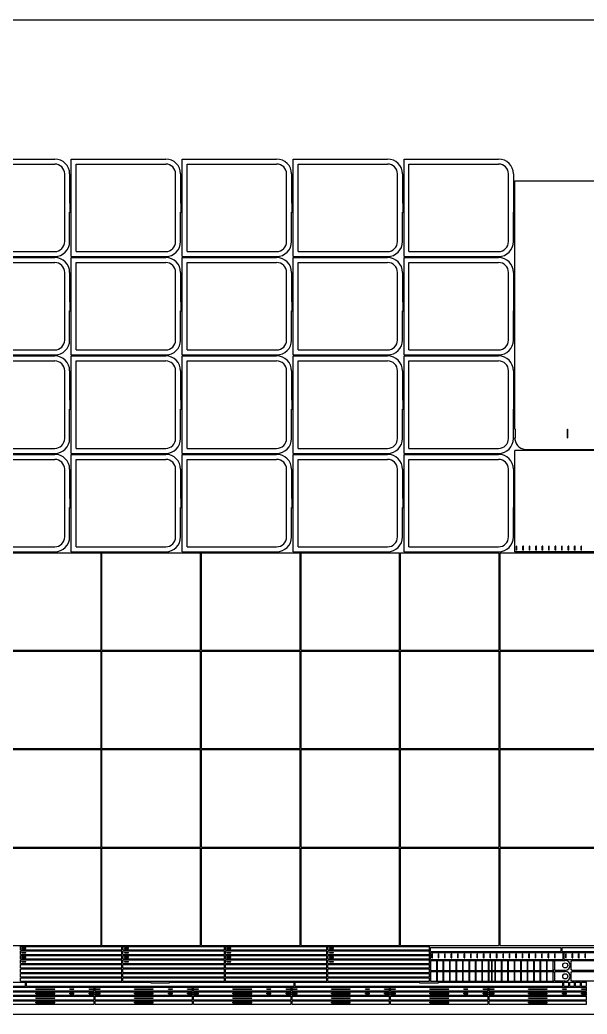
# Model space of a CAD drawing. Header units: millimetres. Extents: x 0 to 2000, y 0 to 1000.
# Drawn here: x 628 to 1198, y 0 to 1000 of the extents above; entities that cross this region are included whole.
import ezdxf

# ---------------------------------------------------------------- set-up
doc = ezdxf.new("R2010")
doc.units = ezdxf.units.MM
doc.layers.add('View', color=7, linetype='CONTINUOUS')

msp = doc.modelspace()

# ---------------------------------------------------------------- linework, layer by layer
at = {"layer": 'View'}
for p, q in [((0, 1000), (2000, 1000)), ((567.5, 860), (662.5, 860)), ((679, 762), (679, 860)), ((679, 860), (774, 860)), ((790.5, 762), (790.5, 860)), ((790.5, 860), (885.5, 860)), ((902, 762), (902, 860)), ((902, 860), (997, 860)), ((1013.5, 762), (1013.5, 860)), ((1013.5, 860), (1108.5, 860)), ((572.5, 855), (662.5, 855)), ((684, 855), (774, 855)), ((684, 767), (684, 855)), ((795.5, 855), (885.5, 855)), ((795.5, 767), (795.5, 855)), ((907, 855), (997, 855)), ((907, 767), (907, 855)), ((1018.5, 855), (1108.5, 855)), ((1018.5, 767), (1018.5, 855)), ((672.5, 777), (672.5, 845)), ((677.5, 845), (677.5, 815.5)), ((784, 777), (784, 845)), ((789, 845), (789, 815.5)), ((895.5, 777), (895.5, 845)), ((900.5, 845), (900.5, 815.5)), ((1007, 777), (1007, 845)), ((1012, 845), (1012, 815.5)), ((1118.5, 777), (1118.5, 845)), ((1123.5, 845), (1123.5, 815.5)), ((677.5, 815.5), (678, 815.5)), ((678, 806.5), (678, 815.5)), ((789, 815.5), (789.5, 815.5)), ((789.5, 806.5), (789.5, 815.5)), ((900.5, 815.5), (901, 815.5)), ((901, 806.5), (901, 815.5)), ((1012, 815.5), (1012.5, 815.5)), ((1012.5, 806.5), (1012.5, 815.5)), ((1123.5, 815.5), (1124, 815.5)), ((1124, 806.5), (1124, 815.5)), ((677.5, 777), (677.5, 806.5)), ((677.5, 806.5), (678, 806.5)), ((789, 777), (789, 806.5)), ((789, 806.5), (789.5, 806.5)), ((900.5, 777), (900.5, 806.5)), ((900.5, 806.5), (901, 806.5)), ((1012, 777), (1012, 806.5)), ((1012, 806.5), (1012.5, 806.5)), ((1123.5, 777), (1123.5, 806.5)), ((1123.5, 806.5), (1124, 806.5)), ((567.5, 762), (662.5, 762)), ((567.5, 761), (662.5, 761)), ((572.5, 767), (662.5, 767)), ((679, 762), (774, 762)), ((679, 663), (679, 761)), ((679, 761), (774, 761)), ((684, 767), (774, 767)), ((790.5, 762), (885.5, 762)), ((790.5, 663), (790.5, 761)), ((790.5, 761), (885.5, 761)), ((795.5, 767), (885.5, 767)), ((902, 762), (997, 762)), ((902, 663), (902, 761)), ((902, 761), (997, 761)), ((907, 767), (997, 767)), ((1013.5, 762), (1108.5, 762)), ((1013.5, 663), (1013.5, 761)), ((1013.5, 761), (1108.5, 761)), ((1018.5, 767), (1108.5, 767)), ((572.5, 756), (662.5, 756)), ((684, 756), (774, 756)), ((684, 668), (684, 756)), ((795.5, 756), (885.5, 756)), ((795.5, 668), (795.5, 756)), ((907, 756), (997, 756)), ((907, 668), (907, 756)), ((1018.5, 756), (1108.5, 756)), ((1018.5, 668), (1018.5, 756)), ((672.5, 678), (672.5, 746)), ((677.5, 746), (677.5, 716.5)), ((784, 678), (784, 746)), ((789, 746), (789, 716.5)), ((895.5, 678), (895.5, 746)), ((900.5, 746), (900.5, 716.5)), ((1007, 678), (1007, 746)), ((1012, 746), (1012, 716.5)), ((1118.5, 678), (1118.5, 746)), ((1123.5, 746), (1123.5, 716.5)), ((677.5, 716.5), (678, 716.5)), ((678, 707.5), (678, 716.5)), ((789, 716.5), (789.5, 716.5)), ((789.5, 707.5), (789.5, 716.5)), ((900.5, 716.5), (901, 716.5)), ((901, 707.5), (901, 716.5)), ((1012, 716.5), (1012.5, 716.5)), ((1012.5, 707.5), (1012.5, 716.5)), ((1123.5, 716.5), (1124, 716.5)), ((1124, 707.5), (1124, 716.5)), ((677.5, 678), (677.5, 707.5)), ((677.5, 707.5), (678, 707.5)), ((789, 678), (789, 707.5)), ((789, 707.5), (789.5, 707.5)), ((900.5, 678), (900.5, 707.5)), ((900.5, 707.5), (901, 707.5)), ((1012, 678), (1012, 707.5)), ((1012, 707.5), (1012.5, 707.5)), ((1123.5, 678), (1123.5, 707.5)), ((1123.5, 707.5), (1124, 707.5)), ((567.5, 663), (662.5, 663)), ((567.5, 662), (662.5, 662)), ((572.5, 668), (662.5, 668)), ((679, 663), (774, 663)), ((679, 564), (679, 662)), ((679, 662), (774, 662)), ((684, 668), (774, 668)), ((790.5, 663), (885.5, 663)), ((790.5, 564), (790.5, 662)), ((790.5, 662), (885.5, 662)), ((795.5, 668), (885.5, 668)), ((902, 663), (997, 663)), ((902, 564), (902, 662)), ((902, 662), (997, 662)), ((907, 668), (997, 668)), ((1013.5, 663), (1108.5, 663)), ((1013.5, 564), (1013.5, 662)), ((1013.5, 662), (1108.5, 662)), ((1018.5, 668), (1108.5, 668)), ((572.5, 657), (662.5, 657)), ((684, 657), (774, 657)), ((684, 569), (684, 657)), ((795.5, 657), (885.5, 657)), ((795.5, 569), (795.5, 657)), ((907, 657), (997, 657)), ((907, 569), (907, 657)), ((1018.5, 657), (1108.5, 657)), ((1018.5, 569), (1018.5, 657)), ((672.5, 579), (672.5, 647)), ((677.5, 647), (677.5, 617.5)), ((784, 579), (784, 647)), ((789, 647), (789, 617.5)), ((895.5, 579), (895.5, 647)), ((900.5, 647), (900.5, 617.5)), ((1007, 579), (1007, 647)), ((1012, 647), (1012, 617.5)), ((1118.5, 579), (1118.5, 647)), ((1123.5, 647), (1123.5, 617.5)), ((677.5, 617.5), (678, 617.5)), ((678, 608.5), (678, 617.5)), ((789, 617.5), (789.5, 617.5)), ((789.5, 608.5), (789.5, 617.5)), ((900.5, 617.5), (901, 617.5)), ((901, 608.5), (901, 617.5)), ((1012, 617.5), (1012.5, 617.5)), ((1012.5, 608.5), (1012.5, 617.5)), ((1123.5, 617.5), (1124, 617.5)), ((1124, 608.5), (1124, 617.5)), ((677.5, 579), (677.5, 608.5)), ((677.5, 608.5), (678, 608.5)), ((789, 579), (789, 608.5)), ((789, 608.5), (789.5, 608.5)), ((900.5, 579), (900.5, 608.5)), ((900.5, 608.5), (901, 608.5)), ((1012, 579), (1012, 608.5)), ((1012, 608.5), (1012.5, 608.5)), ((1123.5, 579), (1123.5, 608.5)), ((1123.5, 608.5), (1124, 608.5)), ((567.5, 564), (662.5, 564)), ((567.5, 563), (662.5, 563)), ((572.5, 569), (662.5, 569)), ((679, 564), (774, 564)), ((679, 465), (679, 563)), ((679, 563), (774, 563)), ((684, 569), (774, 569)), ((790.5, 564), (885.5, 564)), ((790.5, 465), (790.5, 563)), ((790.5, 563), (885.5, 563)), ((795.5, 569), (885.5, 569)), ((902, 564), (997, 564)), ((902, 465), (902, 563)), ((902, 563), (997, 563)), ((907, 569), (997, 569)), ((1013.5, 564), (1108.5, 564)), ((1013.5, 465), (1013.5, 563)), ((1013.5, 563), (1108.5, 563)), ((1018.5, 569), (1108.5, 569)), ((1125, 465), (1125, 567)), ((1252, 567), (1125, 567)), ((572.5, 558), (662.5, 558)), ((684, 558), (774, 558)), ((684, 470), (684, 558)), ((795.5, 558), (885.5, 558)), ((795.5, 470), (795.5, 558)), ((907, 558), (997, 558)), ((907, 470), (907, 558)), ((1018.5, 558), (1108.5, 558)), ((1018.5, 470), (1018.5, 558)), ((672.5, 480), (672.5, 548)), ((677.5, 548), (677.5, 518.5)), ((784, 480), (784, 548)), ((789, 548), (789, 518.5)), ((895.5, 480), (895.5, 548)), ((900.5, 548), (900.5, 518.5)), ((1007, 480), (1007, 548)), ((1012, 548), (1012, 518.5)), ((1118.5, 480), (1118.5, 548)), ((1123.5, 548), (1123.5, 518.5)), ((677.5, 518.5), (678, 518.5)), ((678, 509.5), (678, 518.5)), ((789, 518.5), (789.5, 518.5)), ((789.5, 509.5), (789.5, 518.5)), ((900.5, 518.5), (901, 518.5)), ((901, 509.5), (901, 518.5)), ((1012, 518.5), (1012.5, 518.5)), ((1012.5, 509.5), (1012.5, 518.5)), ((1123.5, 518.5), (1124, 518.5)), ((1124, 509.5), (1124, 518.5)), ((677.5, 480), (677.5, 509.5)), ((677.5, 509.5), (678, 509.5)), ((789, 480), (789, 509.5)), ((789, 509.5), (789.5, 509.5)), ((900.5, 480), (900.5, 509.5)), ((900.5, 509.5), (901, 509.5)), ((1012, 480), (1012, 509.5)), ((1012, 509.5), (1012.5, 509.5)), ((1123.5, 480), (1123.5, 509.5)), ((1123.5, 509.5), (1124, 509.5)), ((572.5, 470), (662.5, 470)), ((684, 470), (774, 470)), ((795.5, 470), (885.5, 470)), ((907, 470), (997, 470)), ((1018.5, 470), (1108.5, 470)), ((1127, 470.5), (1126.5, 470.5)), ((1126.5, 466.5), (1126.5, 470.5)), ((1127, 466.5), (1127, 470.5)), ((1133.5, 470.5), (1133, 470.5)), ((1133, 466.5), (1133, 470.5)), ((1133.5, 466.5), (1133.5, 470.5)), ((1140, 470.5), (1139.5, 470.5)), ((1139.5, 466.5), (1139.5, 470.5)), ((1140, 466.5), (1140, 470.5)), ((1146.5, 470.5), (1146, 470.5)), ((1146, 466.5), (1146, 470.5)), ((1146.5, 466.5), (1146.5, 470.5)), ((1153, 470.5), (1152.5, 470.5)), ((1152.5, 466.5), (1152.5, 470.5)), ((1153, 466.5), (1153, 470.5)), ((1159.5, 470.5), (1159, 470.5)), ((1159, 466.5), (1159, 470.5)), ((1159.5, 466.5), (1159.5, 470.5)), ((1166, 470.5), (1165.5, 470.5)), ((1165.5, 466.5), (1165.5, 470.5)), ((1166, 466.5), (1166, 470.5)), ((1172.5, 470.5), (1172, 470.5)), ((1172, 466.5), (1172, 470.5)), ((1172.5, 466.5), (1172.5, 470.5)), ((1179, 470.5), (1178.5, 470.5)), ((1178.5, 466.5), (1178.5, 470.5)), ((1179, 466.5), (1179, 470.5)), ((1185.5, 470.5), (1185, 470.5)), ((1185, 466.5), (1185, 470.5)), ((1185.5, 466.5), (1185.5, 470.5)), ((1192, 470.5), (1191.5, 470.5)), ((1191.5, 466.5), (1191.5, 470.5)), ((1192, 466.5), (1192, 470.5)), ((567.5, 465), (662.5, 465)), ((610, 464), (709, 464)), ((679, 465), (774, 465)), ((709, 366), (709, 464)), ((710, 366), (710, 464)), ((710, 464), (809, 464)), ((790.5, 465), (885.5, 465)), ((809, 366), (809, 464)), ((810, 366), (810, 464)), ((810, 464), (909, 464)), ((902, 465), (997, 465)), ((909, 366), (909, 464)), ((910, 366), (910, 464)), ((910, 464), (1009, 464)), ((1009, 366), (1009, 464)), ((1010, 366), (1010, 464)), ((1010, 464), (1109, 464)), ((1013.5, 465), (1108.5, 465)), ((1109, 366), (1109, 464)), ((1110, 366), (1110, 464)), ((1110, 464), (1209, 464)), ((1252, 465), (1125, 465)), ((1127, 466.5), (1126.5, 466.5)), ((1133.5, 466.5), (1133, 466.5)), ((1140, 466.5), (1139.5, 466.5)), ((1146.5, 466.5), (1146, 466.5)), ((1153, 466.5), (1152.5, 466.5)), ((1159.5, 466.5), (1159, 466.5)), ((1166, 466.5), (1165.5, 466.5)), ((1172.5, 466.5), (1172, 466.5)), ((1179, 466.5), (1178.5, 466.5)), ((1185.5, 466.5), (1185, 466.5)), ((1192, 466.5), (1191.5, 466.5)), ((610, 366), (709, 366)), ((610, 365), (709, 365)), ((709, 267), (709, 365)), ((710, 366), (809, 366)), ((710, 267), (710, 365)), ((710, 365), (809, 365)), ((809, 267), (809, 365)), ((810, 366), (909, 366)), ((810, 267), (810, 365)), ((810, 365), (909, 365)), ((909, 267), (909, 365)), ((910, 366), (1009, 366)), ((910, 267), (910, 365)), ((910, 365), (1009, 365)), ((1009, 267), (1009, 365)), ((1010, 366), (1109, 366)), ((1010, 267), (1010, 365)), ((1010, 365), (1109, 365)), ((1109, 267), (1109, 365)), ((1110, 366), (1209, 366)), ((1110, 267), (1110, 365)), ((1110, 365), (1209, 365)), ((610, 267), (709, 267)), ((610, 266), (709, 266)), ((709, 168), (709, 266)), ((710, 267), (809, 267)), ((710, 168), (710, 266)), ((710, 266), (809, 266)), ((809, 168), (809, 266)), ((810, 267), (909, 267)), ((810, 168), (810, 266)), ((810, 266), (909, 266)), ((909, 168), (909, 266)), ((910, 267), (1009, 267)), ((910, 168), (910, 266)), ((910, 266), (1009, 266)), ((1009, 168), (1009, 266)), ((1010, 267), (1109, 267)), ((1010, 168), (1010, 266)), ((1010, 266), (1109, 266)), ((1109, 168), (1109, 266)), ((1110, 267), (1209, 267)), ((1110, 168), (1110, 266)), ((1110, 266), (1209, 266)), ((610, 168), (709, 168)), ((610, 167), (709, 167)), ((709, 69), (709, 167)), ((710, 168), (809, 168)), ((710, 69), (710, 167)), ((710, 167), (809, 167)), ((809, 69), (809, 167)), ((810, 168), (909, 168)), ((810, 69), (810, 167)), ((810, 167), (909, 167)), ((909, 69), (909, 167)), ((910, 168), (1009, 168)), ((910, 69), (910, 167)), ((910, 167), (1009, 167)), ((1009, 69), (1009, 167)), ((1010, 168), (1109, 168)), ((1010, 69), (1010, 167)), ((1010, 167), (1109, 167)), ((1109, 69), (1109, 167)), ((1110, 168), (1209, 168)), ((1110, 69), (1110, 167)), ((1110, 167), (1209, 167)), ((610, 69), (709, 69)), ((628, 64.5), (628, 68)), ((628, 68), (730, 68)), ((628, 64.5), (730, 64.5)), ((628, 60), (628, 63.5)), ((628, 63.5), (730, 63.5)), ((628, 60), (730, 60)), ((629.5, 66), (629.5, 66.5)), ((629.5, 66.5), (633.5, 66.5)), ((629.5, 66), (633.5, 66)), ((629.5, 61.5), (629.5, 62)), ((629.5, 62), (633.5, 62)), ((629.5, 61.5), (633.5, 61.5)), ((633.5, 66), (633.5, 66.5)), ((633.5, 61.5), (633.5, 62)), ((710, 69), (809, 69)), ((730, 64.5), (730, 68)), ((730, 60), (730, 63.5)), ((731, 64.5), (731, 68)), ((731, 68), (833, 68)), ((731, 64.5), (833, 64.5)), ((731, 60), (731, 63.5)), ((731, 63.5), (833, 63.5)), ((731, 60), (833, 60)), ((732.5, 66), (732.5, 66.5)), ((732.5, 66.5), (736.5, 66.5)), ((732.5, 66), (736.5, 66)), ((732.5, 61.5), (732.5, 62)), ((732.5, 62), (736.5, 62)), ((732.5, 61.5), (736.5, 61.5)), ((736.5, 66), (736.5, 66.5)), ((736.5, 61.5), (736.5, 62)), ((810, 69), (909, 69)), ((833, 64.5), (833, 68)), ((833, 60), (833, 63.5)), ((834, 64.5), (834, 68)), ((834, 68), (936, 68)), ((834, 64.5), (936, 64.5)), ((834, 60), (834, 63.5)), ((834, 63.5), (936, 63.5)), ((834, 60), (936, 60)), ((835.5, 66), (835.5, 66.5)), ((835.5, 66.5), (839.5, 66.5)), ((835.5, 66), (839.5, 66)), ((835.5, 61.5), (835.5, 62)), ((835.5, 62), (839.5, 62)), ((835.5, 61.5), (839.5, 61.5)), ((839.5, 66), (839.5, 66.5)), ((839.5, 61.5), (839.5, 62)), ((910, 69), (1009, 69)), ((936, 64.5), (936, 68)), ((936, 60), (936, 63.5)), ((937, 64.5), (937, 68)), ((937, 68), (1039, 68)), ((937, 64.5), (1039, 64.5)), ((937, 60), (937, 63.5)), ((937, 63.5), (1039, 63.5)), ((937, 60), (1039, 60)), ((938.5, 66), (938.5, 66.5)), ((938.5, 66.5), (942.5, 66.5)), ((938.5, 66), (942.5, 66)), ((938.5, 61.5), (938.5, 62)), ((938.5, 62), (942.5, 62)), ((938.5, 61.5), (942.5, 61.5)), ((942.5, 66), (942.5, 66.5)), ((942.5, 61.5), (942.5, 62)), ((1010, 69), (1109, 69)), ((1039, 64.5), (1039, 68)), ((1039, 60), (1039, 63.5)), ((1040, 63), (1040, 67)), ((1040, 67), (1171.5, 67)), ((1040, 63), (1171.5, 63)), ((1040, 55), (1040, 62)), ((1040, 62), (1173.5, 62)), ((1041.5, 56.5), (1041.5, 60.5)), ((1041.5, 60.5), (1042, 60.5)), ((1042, 56.5), (1042, 60.5)), ((1048, 56.5), (1048, 60.5)), ((1048, 60.5), (1048.5, 60.5)), ((1048.5, 56.5), (1048.5, 60.5)), ((1054.5, 56.5), (1054.5, 60.5)), ((1054.5, 60.5), (1055, 60.5)), ((1055, 56.5), (1055, 60.5)), ((1061, 56.5), (1061, 60.5)), ((1061, 60.5), (1061.5, 60.5)), ((1061.5, 56.5), (1061.5, 60.5)), ((1067.5, 56.5), (1067.5, 60.5)), ((1067.5, 60.5), (1068, 60.5)), ((1068, 56.5), (1068, 60.5)), ((1074, 56.5), (1074, 60.5)), ((1074, 60.5), (1074.5, 60.5)), ((1074.5, 56.5), (1074.5, 60.5)), ((1080.5, 56.5), (1080.5, 60.5)), ((1080.5, 60.5), (1081, 60.5)), ((1081, 56.5), (1081, 60.5)), ((1087, 56.5), (1087, 60.5)), ((1087, 60.5), (1087.5, 60.5)), ((1087.5, 56.5), (1087.5, 60.5)), ((1093.5, 56.5), (1093.5, 60.5)), ((1093.5, 60.5), (1094, 60.5)), ((1094, 56.5), (1094, 60.5)), ((1100, 56.5), (1100, 60.5)), ((1100, 60.5), (1100.5, 60.5)), ((1100.5, 56.5), (1100.5, 60.5)), ((1106.5, 56.5), (1106.5, 60.5)), ((1106.5, 60.5), (1107, 60.5)), ((1107, 56.5), (1107, 60.5)), ((1110, 69), (1209, 69)), ((1113, 56.5), (1113, 60.5)), ((1113, 60.5), (1113.5, 60.5)), ((1113.5, 56.5), (1113.5, 60.5)), ((1119.5, 56.5), (1119.5, 60.5)), ((1119.5, 60.5), (1120, 60.5)), ((1120, 56.5), (1120, 60.5)), ((1126, 56.5), (1126, 60.5)), ((1126, 60.5), (1126.5, 60.5)), ((1126.5, 56.5), (1126.5, 60.5)), ((1132.5, 56.5), (1132.5, 60.5)), ((1132.5, 60.5), (1133, 60.5)), ((1133, 56.5), (1133, 60.5)), ((1139, 56.5), (1139, 60.5)), ((1139, 60.5), (1139.5, 60.5)), ((1139.5, 56.5), (1139.5, 60.5)), ((1145.5, 56.5), (1145.5, 60.5)), ((1145.5, 60.5), (1146, 60.5)), ((1146, 56.5), (1146, 60.5)), ((1152, 56.5), (1152, 60.5)), ((1152, 60.5), (1152.5, 60.5)), ((1152.5, 56.5), (1152.5, 60.5)), ((1158.5, 56.5), (1158.5, 60.5)), ((1158.5, 60.5), (1159, 60.5)), ((1159, 56.5), (1159, 60.5)), ((1165, 56.5), (1165, 60.5)), ((1165, 60.5), (1165.5, 60.5)), ((1165.5, 56.5), (1165.5, 60.5)), ((1171.5, 63), (1171.5, 67)), ((1172.5, 63), (1172.5, 67)), ((1172.5, 67), (1304, 67)), ((1172.5, 63), (1304, 63)), ((1173.5, 55), (1173.5, 62)), ((1174.5, 55), (1174.5, 62)), ((1174.5, 62), (1308, 62)), ((1176, 56.5), (1176, 60.5)), ((1176, 60.5), (1176.5, 60.5)), ((1176.5, 56.5), (1176.5, 60.5)), ((1182.5, 56.5), (1182.5, 60.5)), ((1182.5, 60.5), (1183, 60.5)), ((1183, 56.5), (1183, 60.5)), ((1189, 56.5), (1189, 60.5)), ((1189, 60.5), (1189.5, 60.5)), ((1189.5, 56.5), (1189.5, 60.5)), ((1195.5, 56.5), (1195.5, 60.5)), ((1195.5, 60.5), (1196, 60.5)), ((1196, 56.5), (1196, 60.5)), ((628, 55.5), (628, 59)), ((628, 59), (730, 59)), ((628, 55.5), (730, 55.5)), ((628, 51), (628, 54.5)), ((628, 54.5), (730, 54.5)), ((628, 51), (730, 51)), ((628, 46.5), (628, 50)), ((628, 50), (730, 50)), ((629.5, 57), (629.5, 57.5)), ((629.5, 57.5), (633.5, 57.5)), ((629.5, 57), (633.5, 57)), ((629.5, 52.5), (629.5, 53)), ((629.5, 53), (633.5, 53)), ((629.5, 52.5), (633.5, 52.5)), ((633.5, 57), (633.5, 57.5)), ((633.5, 52.5), (633.5, 53)), ((730, 55.5), (730, 59)), ((730, 51), (730, 54.5)), ((730, 46.5), (730, 50)), ((731, 55.5), (731, 59)), ((731, 59), (833, 59)), ((731, 55.5), (833, 55.5)), ((731, 51), (731, 54.5)), ((731, 54.5), (833, 54.5)), ((731, 51), (833, 51)), ((731, 46.5), (731, 50)), ((731, 50), (833, 50)), ((732.5, 57), (732.5, 57.5)), ((732.5, 57.5), (736.5, 57.5)), ((732.5, 57), (736.5, 57)), ((732.5, 52.5), (732.5, 53)), ((732.5, 53), (736.5, 53)), ((732.5, 52.5), (736.5, 52.5)), ((736.5, 57), (736.5, 57.5)), ((736.5, 52.5), (736.5, 53)), ((833, 55.5), (833, 59)), ((833, 51), (833, 54.5)), ((833, 46.5), (833, 50)), ((834, 55.5), (834, 59)), ((834, 59), (936, 59)), ((834, 55.5), (936, 55.5)), ((834, 51), (834, 54.5)), ((834, 54.5), (936, 54.5)), ((834, 51), (936, 51)), ((834, 46.5), (834, 50)), ((834, 50), (936, 50)), ((835.5, 57), (835.5, 57.5)), ((835.5, 57.5), (839.5, 57.5)), ((835.5, 57), (839.5, 57)), ((835.5, 52.5), (835.5, 53)), ((835.5, 53), (839.5, 53)), ((835.5, 52.5), (839.5, 52.5)), ((839.5, 57), (839.5, 57.5)), ((839.5, 52.5), (839.5, 53)), ((936, 55.5), (936, 59)), ((936, 51), (936, 54.5)), ((936, 46.5), (936, 50)), ((937, 55.5), (937, 59)), ((937, 59), (1039, 59)), ((937, 55.5), (1039, 55.5)), ((937, 51), (937, 54.5)), ((937, 54.5), (1039, 54.5)), ((937, 51), (1039, 51)), ((937, 46.5), (937, 50)), ((937, 50), (1039, 50)), ((938.5, 57), (938.5, 57.5)), ((938.5, 57.5), (942.5, 57.5)), ((938.5, 57), (942.5, 57)), ((938.5, 52.5), (938.5, 53)), ((938.5, 53), (942.5, 53)), ((938.5, 52.5), (942.5, 52.5)), ((942.5, 57), (942.5, 57.5)), ((942.5, 52.5), (942.5, 53)), ((1039, 55.5), (1039, 59)), ((1039, 51), (1039, 54.5)), ((1039, 46.5), (1039, 50)), ((1040, 55), (1173.5, 55)), ((1040, 53.5), (1040, 54)), ((1040, 54), (1164, 54)), ((1040, 53.5), (1040.5, 53.5)), ((1040.5, 44.5), (1040.5, 53.5)), ((1041.5, 56.5), (1042, 56.5)), ((1046.5, 44.5), (1046.5, 53.5)), ((1046.5, 53.5), (1047, 53.5)), ((1047, 44.5), (1047, 53.5)), ((1048, 56.5), (1048.5, 56.5)), ((1053, 44.5), (1053, 53.5)), ((1053, 53.5), (1053.5, 53.5)), ((1053.5, 44.5), (1053.5, 53.5)), ((1054.5, 56.5), (1055, 56.5)), ((1059.5, 44.5), (1059.5, 53.5)), ((1059.5, 53.5), (1060, 53.5)), ((1060, 44.5), (1060, 53.5)), ((1061, 56.5), (1061.5, 56.5)), ((1066, 44.5), (1066, 53.5)), ((1066, 53.5), (1066.5, 53.5)), ((1066.5, 44.5), (1066.5, 53.5)), ((1067.5, 56.5), (1068, 56.5)), ((1072.5, 44.5), (1072.5, 53.5)), ((1072.5, 53.5), (1073, 53.5)), ((1073, 44.5), (1073, 53.5)), ((1074, 56.5), (1074.5, 56.5)), ((1079, 44.5), (1079, 53.5)), ((1079, 53.5), (1079.5, 53.5)), ((1079.5, 44.5), (1079.5, 53.5)), ((1080.5, 56.5), (1081, 56.5)), ((1085.5, 44.5), (1085.5, 53.5)), ((1085.5, 53.5), (1086, 53.5)), ((1086, 44.5), (1086, 53.5)), ((1087, 56.5), (1087.5, 56.5)), ((1092, 44.5), (1092, 53.5)), ((1092, 53.5), (1092.5, 53.5)), ((1092.5, 44.5), (1092.5, 53.5)), ((1093.5, 56.5), (1094, 56.5)), ((1098.5, 44.5), (1098.5, 53.5)), ((1098.5, 53.5), (1099, 53.5)), ((1099, 44.5), (1099, 53.5)), ((1100, 56.5), (1100.5, 56.5)), ((1101.75, 44.5), (1101.75, 53.5)), ((1101.75, 53.5), (1102.25, 53.5)), ((1102.25, 44.5), (1102.25, 53.5)), ((1105, 44.5), (1105, 53.5)), ((1105, 53.5), (1105.5, 53.5)), ((1105.5, 44.5), (1105.5, 53.5)), ((1106.5, 56.5), (1107, 56.5)), ((1111.5, 44.5), (1111.5, 53.5)), ((1111.5, 53.5), (1112, 53.5)), ((1112, 44.5), (1112, 53.5)), ((1113, 56.5), (1113.5, 56.5)), ((1118, 44.5), (1118, 53.5)), ((1118, 53.5), (1118.5, 53.5)), ((1118.5, 44.5), (1118.5, 53.5)), ((1119.5, 56.5), (1120, 56.5)), ((1124.5, 44.5), (1124.5, 53.5)), ((1124.5, 53.5), (1125, 53.5)), ((1125, 44.5), (1125, 53.5)), ((1126, 56.5), (1126.5, 56.5)), ((1131, 44.5), (1131, 53.5)), ((1131, 53.5), (1131.5, 53.5)), ((1131.5, 44.5), (1131.5, 53.5)), ((1132.5, 56.5), (1133, 56.5)), ((1137.5, 44.5), (1137.5, 53.5)), ((1137.5, 53.5), (1138, 53.5)), ((1138, 44.5), (1138, 53.5)), ((1139, 56.5), (1139.5, 56.5)), ((1144, 44.5), (1144, 53.5)), ((1144, 53.5), (1144.5, 53.5)), ((1144.5, 44.5), (1144.5, 53.5)), ((1145.5, 56.5), (1146, 56.5)), ((1150.5, 44.5), (1150.5, 53.5)), ((1150.5, 53.5), (1151, 53.5)), ((1151, 44.5), (1151, 53.5)), ((1152, 56.5), (1152.5, 56.5)), ((1157, 44.5), (1157, 53.5)), ((1157, 53.5), (1157.5, 53.5)), ((1157.5, 44.5), (1157.5, 53.5)), ((1158.5, 56.5), (1159, 56.5)), ((1163.5, 44.5), (1163.5, 53.5)), ((1163.5, 53.5), (1164, 53.5)), ((1164, 53.5), (1164, 54)), ((1165, 56.5), (1165.5, 56.5)), ((1165, 44.5), (1165, 53.5)), ((1165, 53.5), (1165.5, 53.5)), ((1165.5, 54), (1175.5, 54)), ((1165.5, 53.5), (1165.5, 54)), ((1174.5, 55), (1308, 55)), ((1176, 56.5), (1176.5, 56.5)), ((1181.5, 53.5), (1182, 53.5)), ((1181.5, 44.5), (1181.5, 53.5)), ((1182, 54), (1231.5, 54)), ((1182, 53.5), (1182, 54)), ((1182.5, 56.5), (1183, 56.5)), ((1189, 56.5), (1189.5, 56.5)), ((1195.5, 56.5), (1196, 56.5)), ((628, 46.5), (730, 46.5)), ((628, 42), (628, 45.5)), ((628, 45.5), (730, 45.5)), ((628, 42), (730, 42)), ((628, 37.5), (628, 41)), ((628, 41), (730, 41)), ((730, 42), (730, 45.5)), ((730, 37.5), (730, 41)), ((731, 46.5), (833, 46.5)), ((731, 42), (731, 45.5)), ((731, 45.5), (833, 45.5)), ((731, 42), (833, 42)), ((731, 37.5), (731, 41)), ((731, 41), (833, 41)), ((833, 42), (833, 45.5)), ((833, 37.5), (833, 41)), ((834, 46.5), (936, 46.5)), ((834, 42), (834, 45.5)), ((834, 45.5), (936, 45.5)), ((834, 42), (936, 42)), ((834, 37.5), (834, 41)), ((834, 41), (936, 41)), ((936, 42), (936, 45.5)), ((936, 37.5), (936, 41)), ((937, 46.5), (1039, 46.5)), ((937, 42), (937, 45.5)), ((937, 45.5), (1039, 45.5)), ((937, 42), (1039, 42)), ((937, 37.5), (937, 41)), ((937, 41), (1039, 41)), ((1039, 42), (1039, 45.5)), ((1039, 37.5), (1039, 41)), ((1040, 44), (1040, 44.5)), ((1040, 44.5), (1040.5, 44.5)), ((1040, 44), (1164, 44)), ((1040, 42.5), (1040, 43)), ((1040, 43), (1164, 43)), ((1040, 42.5), (1040.5, 42.5)), ((1040.5, 33.5), (1040.5, 42.5)), ((1046.5, 44.5), (1047, 44.5)), ((1046.5, 33.5), (1046.5, 42.5)), ((1046.5, 42.5), (1047, 42.5)), ((1047, 33.5), (1047, 42.5)), ((1053, 44.5), (1053.5, 44.5)), ((1053, 33.5), (1053, 42.5)), ((1053, 42.5), (1053.5, 42.5)), ((1053.5, 33.5), (1053.5, 42.5)), ((1059.5, 44.5), (1060, 44.5)), ((1059.5, 33.5), (1059.5, 42.5)), ((1059.5, 42.5), (1060, 42.5)), ((1060, 33.5), (1060, 42.5)), ((1066, 44.5), (1066.5, 44.5)), ((1066, 33.5), (1066, 42.5)), ((1066, 42.5), (1066.5, 42.5)), ((1066.5, 33.5), (1066.5, 42.5)), ((1072.5, 44.5), (1073, 44.5)), ((1072.5, 33.5), (1072.5, 42.5)), ((1072.5, 42.5), (1073, 42.5)), ((1073, 33.5), (1073, 42.5)), ((1079, 44.5), (1079.5, 44.5)), ((1079, 33.5), (1079, 42.5)), ((1079, 42.5), (1079.5, 42.5)), ((1079.5, 33.5), (1079.5, 42.5)), ((1085.5, 44.5), (1086, 44.5)), ((1085.5, 33.5), (1085.5, 42.5)), ((1085.5, 42.5), (1086, 42.5)), ((1086, 33.5), (1086, 42.5)), ((1092, 44.5), (1092.5, 44.5)), ((1092, 33.5), (1092, 42.5)), ((1092, 42.5), (1092.5, 42.5)), ((1092.5, 33.5), (1092.5, 42.5)), ((1098.5, 44.5), (1099, 44.5)), ((1098.5, 33.5), (1098.5, 42.5)), ((1098.5, 42.5), (1099, 42.5)), ((1099, 33.5), (1099, 42.5)), ((1101.75, 44.5), (1102.25, 44.5)), ((1101.75, 33.5), (1101.75, 42.5)), ((1101.75, 42.5), (1102.25, 42.5)), ((1102.25, 33.5), (1102.25, 42.5)), ((1105, 44.5), (1105.5, 44.5)), ((1105, 33.5), (1105, 42.5)), ((1105, 42.5), (1105.5, 42.5)), ((1105.5, 33.5), (1105.5, 42.5)), ((1111.5, 44.5), (1112, 44.5)), ((1111.5, 33.5), (1111.5, 42.5)), ((1111.5, 42.5), (1112, 42.5)), ((1112, 33.5), (1112, 42.5)), ((1118, 44.5), (1118.5, 44.5)), ((1118, 33.5), (1118, 42.5)), ((1118, 42.5), (1118.5, 42.5)), ((1118.5, 33.5), (1118.5, 42.5)), ((1124.5, 44.5), (1125, 44.5)), ((1124.5, 33.5), (1124.5, 42.5)), ((1124.5, 42.5), (1125, 42.5)), ((1125, 33.5), (1125, 42.5)), ((1131, 44.5), (1131.5, 44.5)), ((1131, 33.5), (1131, 42.5)), ((1131, 42.5), (1131.5, 42.5)), ((1131.5, 33.5), (1131.5, 42.5)), ((1137.5, 44.5), (1138, 44.5)), ((1137.5, 33.5), (1137.5, 42.5)), ((1137.5, 42.5), (1138, 42.5)), ((1138, 33.5), (1138, 42.5)), ((1144, 44.5), (1144.5, 44.5)), ((1144, 33.5), (1144, 42.5)), ((1144, 42.5), (1144.5, 42.5)), ((1144.5, 33.5), (1144.5, 42.5)), ((1150.5, 44.5), (1151, 44.5)), ((1150.5, 33.5), (1150.5, 42.5)), ((1150.5, 42.5), (1151, 42.5)), ((1151, 33.5), (1151, 42.5)), ((1157, 44.5), (1157.5, 44.5)), ((1157, 33.5), (1157, 42.5)), ((1157, 42.5), (1157.5, 42.5)), ((1157.5, 33.5), (1157.5, 42.5)), ((1163.5, 44.5), (1164, 44.5)), ((1163.5, 33.5), (1163.5, 42.5)), ((1163.5, 42.5), (1164, 42.5)), ((1164, 44), (1164, 44.5)), ((1164, 42.5), (1164, 43)), ((1165.5, 44.5), (1165, 44.5)), ((1165, 33.5), (1165, 42.5)), ((1165, 42.5), (1165.5, 42.5)), ((1165.5, 44), (1165.5, 44.5)), ((1175.5, 44), (1165.5, 44)), ((1165.5, 43), (1175.5, 43)), ((1165.5, 42.5), (1165.5, 43)), ((1182, 44.5), (1181.5, 44.5)), ((1181.5, 42.5), (1182, 42.5)), ((1181.5, 33.5), (1181.5, 42.5)), ((1182, 44), (1182, 44.5)), ((1231.5, 44), (1182, 44)), ((1182, 43), (1231.5, 43)), ((1182, 42.5), (1182, 43)), ((508, 32), (633, 32)), ((628, 37.5), (730, 37.5)), ((628, 33), (628, 36.5)), ((628, 36.5), (730, 36.5)), ((628, 33), (730, 33)), ((633, 28), (633, 32)), ((634, 28), (634, 32)), ((634, 32), (759, 32)), ((730, 33), (730, 36.5)), ((731, 37.5), (833, 37.5)), ((731, 33), (731, 36.5)), ((731, 36.5), (833, 36.5)), ((731, 33), (833, 33)), ((759, 31.5), (759, 32)), ((759, 31.5), (778, 31.5)), ((778, 31.5), (778, 32)), ((778, 32), (903, 32)), ((833, 33), (833, 36.5)), ((834, 37.5), (936, 37.5)), ((834, 33), (834, 36.5)), ((834, 36.5), (936, 36.5)), ((834, 33), (936, 33)), ((903, 28), (903, 32)), ((904, 28), (904, 32)), ((904, 32), (1029, 32)), ((936, 33), (936, 36.5)), ((937, 37.5), (1039, 37.5)), ((937, 33), (937, 36.5)), ((937, 36.5), (1039, 36.5)), ((937, 33), (1039, 33)), ((1029, 31.5), (1029, 32)), ((1029, 31.5), (1048, 31.5)), ((1039, 33), (1039, 36.5)), ((1040, 33), (1040, 33.5)), ((1040, 33.5), (1040.5, 33.5)), ((1040, 33), (1164, 33)), ((1046.5, 33.5), (1047, 33.5)), ((1048, 31.5), (1048, 32)), ((1048, 32), (1173, 32)), ((1053, 33.5), (1053.5, 33.5)), ((1059.5, 33.5), (1060, 33.5)), ((1066, 33.5), (1066.5, 33.5)), ((1072.5, 33.5), (1073, 33.5)), ((1079, 33.5), (1079.5, 33.5)), ((1085.5, 33.5), (1086, 33.5)), ((1092, 33.5), (1092.5, 33.5)), ((1098.5, 33.5), (1099, 33.5)), ((1101.75, 33.5), (1102.25, 33.5)), ((1105, 33.5), (1105.5, 33.5)), ((1111.5, 33.5), (1112, 33.5)), ((1118, 33.5), (1118.5, 33.5)), ((1124.5, 33.5), (1125, 33.5)), ((1131, 33.5), (1131.5, 33.5)), ((1137.5, 33.5), (1138, 33.5)), ((1144, 33.5), (1144.5, 33.5)), ((1150.5, 33.5), (1151, 33.5)), ((1157, 33.5), (1157.5, 33.5)), ((1163.5, 33.5), (1164, 33.5)), ((1164, 33), (1164, 33.5)), ((1165.5, 33.5), (1165, 33.5)), ((1165.5, 33), (1165.5, 33.5)), ((1175.5, 33), (1165.5, 33)), ((1173, 28), (1173, 32)), ((1174, 28), (1174, 32)), ((1174, 32), (1179, 32)), ((1179, 28), (1179, 32)), ((1180, 28), (1180, 32)), ((1180, 32), (1185, 32)), ((1182, 33.5), (1181.5, 33.5)), ((1182, 33), (1182, 33.5)), ((1231.5, 33), (1182, 33)), ((1185, 28), (1185, 32)), ((1186, 28), (1186, 32)), ((1186, 32), (1191, 32)), ((1191, 28), (1191, 32)), ((1192, 28), (1192, 32)), ((1192, 32), (1197, 32)), ((1197, 28), (1197, 32)), ((364, 28), (633, 28)), ((604, 27), (702, 27)), ((604, 23.5), (702, 23.5)), ((604, 22.5), (702, 22.5)), ((634, 28), (903, 28)), ((643.5, 25), (643.5, 25.5)), ((643.5, 25.5), (662.5, 25.5)), ((643.5, 25), (662.5, 25)), ((643.5, 20.5), (643.5, 21)), ((643.5, 21), (662.5, 21)), ((643.5, 20.5), (662.5, 20.5)), ((662.5, 25), (662.5, 25.5)), ((662.5, 20.5), (662.5, 21)), ((677.75, 25), (677.75, 25.5)), ((677.75, 25.5), (681.75, 25.5)), ((677.75, 25), (681.75, 25)), ((677.75, 20.5), (677.75, 21)), ((677.75, 21), (681.75, 21)), ((677.75, 20.5), (681.75, 20.5)), ((681.75, 25), (681.75, 25.5)), ((681.75, 20.5), (681.75, 21)), ((697, 25), (697, 25.5)), ((697, 25.5), (702, 25.5)), ((697, 25), (702, 25)), ((697, 20.5), (697, 21)), ((697, 21), (702, 21)), ((697, 20.5), (702, 20.5)), ((702, 25.5), (702, 27)), ((702, 23.5), (702, 25)), ((702, 21), (702, 22.5)), ((702, 19), (702, 20.5)), ((703, 25.5), (703, 27)), ((703, 27), (801, 27)), ((703, 25.5), (708, 25.5)), ((703, 23.5), (703, 25)), ((703, 25), (708, 25)), ((703, 23.5), (801, 23.5)), ((703, 21), (703, 22.5)), ((703, 22.5), (801, 22.5)), ((703, 21), (708, 21)), ((703, 19), (703, 20.5)), ((703, 20.5), (708, 20.5)), ((708, 25), (708, 25.5)), ((708, 20.5), (708, 21)), ((742.5, 25), (742.5, 25.5)), ((742.5, 25.5), (761.5, 25.5)), ((742.5, 25), (761.5, 25)), ((742.5, 20.5), (742.5, 21)), ((742.5, 21), (761.5, 21)), ((742.5, 20.5), (761.5, 20.5)), ((761.5, 25), (761.5, 25.5)), ((761.5, 20.5), (761.5, 21)), ((776.75, 25), (776.75, 25.5)), ((776.75, 25.5), (780.75, 25.5)), ((776.75, 25), (780.75, 25)), ((776.75, 20.5), (776.75, 21)), ((776.75, 21), (780.75, 21)), ((776.75, 20.5), (780.75, 20.5)), ((780.75, 25), (780.75, 25.5)), ((780.75, 20.5), (780.75, 21)), ((796, 25), (796, 25.5)), ((796, 25.5), (801, 25.5)), ((796, 25), (801, 25)), ((796, 20.5), (796, 21)), ((796, 21), (801, 21)), ((796, 20.5), (801, 20.5)), ((801, 25.5), (801, 27)), ((801, 23.5), (801, 25)), ((801, 21), (801, 22.5)), ((801, 19), (801, 20.5)), ((802, 25.5), (802, 27)), ((802, 27), (900, 27)), ((802, 25.5), (807, 25.5)), ((802, 23.5), (802, 25)), ((802, 25), (807, 25)), ((802, 23.5), (900, 23.5)), ((802, 21), (802, 22.5)), ((802, 22.5), (900, 22.5)), ((802, 21), (807, 21)), ((802, 19), (802, 20.5)), ((802, 20.5), (807, 20.5)), ((807, 25), (807, 25.5)), ((807, 20.5), (807, 21)), ((841.5, 25), (841.5, 25.5)), ((841.5, 25.5), (860.5, 25.5)), ((841.5, 25), (860.5, 25)), ((841.5, 20.5), (841.5, 21)), ((841.5, 21), (860.5, 21)), ((841.5, 20.5), (860.5, 20.5)), ((860.5, 25), (860.5, 25.5)), ((860.5, 20.5), (860.5, 21)), ((875.75, 25), (875.75, 25.5)), ((875.75, 25.5), (879.75, 25.5)), ((875.75, 25), (879.75, 25)), ((875.75, 20.5), (875.75, 21)), ((875.75, 21), (879.75, 21)), ((875.75, 20.5), (879.75, 20.5)), ((879.75, 25), (879.75, 25.5)), ((879.75, 20.5), (879.75, 21)), ((895, 25), (895, 25.5)), ((895, 25.5), (900, 25.5)), ((895, 25), (900, 25)), ((895, 20.5), (895, 21)), ((895, 21), (900, 21)), ((895, 20.5), (900, 20.5)), ((900, 25.5), (900, 27)), ((900, 23.5), (900, 25)), ((900, 21), (900, 22.5)), ((900, 19), (900, 20.5)), ((901, 25.5), (901, 27)), ((901, 27), (999, 27)), ((901, 25.5), (906, 25.5)), ((901, 23.5), (901, 25)), ((901, 25), (906, 25)), ((901, 23.5), (999, 23.5)), ((901, 21), (901, 22.5)), ((901, 22.5), (999, 22.5)), ((901, 21), (906, 21)), ((901, 19), (901, 20.5)), ((901, 20.5), (906, 20.5)), ((904, 28), (1173, 28)), ((906, 25), (906, 25.5)), ((906, 20.5), (906, 21)), ((940.5, 25), (940.5, 25.5)), ((940.5, 25.5), (959.5, 25.5)), ((940.5, 25), (959.5, 25)), ((940.5, 20.5), (940.5, 21)), ((940.5, 21), (959.5, 21)), ((940.5, 20.5), (959.5, 20.5)), ((959.5, 25), (959.5, 25.5)), ((959.5, 20.5), (959.5, 21)), ((974.75, 25), (974.75, 25.5)), ((974.75, 25.5), (978.75, 25.5)), ((974.75, 25), (978.75, 25)), ((974.75, 20.5), (974.75, 21)), ((974.75, 21), (978.75, 21)), ((974.75, 20.5), (978.75, 20.5)), ((978.75, 25), (978.75, 25.5)), ((978.75, 20.5), (978.75, 21)), ((994, 25), (994, 25.5)), ((994, 25.5), (999, 25.5)), ((994, 25), (999, 25)), ((994, 20.5), (994, 21)), ((994, 21), (999, 21)), ((994, 20.5), (999, 20.5)), ((999, 25.5), (999, 27)), ((999, 23.5), (999, 25)), ((999, 21), (999, 22.5)), ((999, 19), (999, 20.5)), ((1000, 25.5), (1000, 27)), ((1000, 27), (1098, 27)), ((1000, 25.5), (1005, 25.5)), ((1000, 23.5), (1000, 25)), ((1000, 25), (1005, 25)), ((1000, 23.5), (1098, 23.5)), ((1000, 21), (1000, 22.5)), ((1000, 22.5), (1098, 22.5)), ((1000, 21), (1005, 21)), ((1000, 19), (1000, 20.5)), ((1000, 20.5), (1005, 20.5)), ((1005, 25), (1005, 25.5)), ((1005, 20.5), (1005, 21)), ((1039.5, 25), (1039.5, 25.5)), ((1039.5, 25.5), (1058.5, 25.5)), ((1039.5, 25), (1058.5, 25)), ((1039.5, 20.5), (1039.5, 21)), ((1039.5, 21), (1058.5, 21)), ((1039.5, 20.5), (1058.5, 20.5)), ((1058.5, 25), (1058.5, 25.5)), ((1058.5, 20.5), (1058.5, 21)), ((1073.75, 25), (1073.75, 25.5)), ((1073.75, 25.5), (1077.75, 25.5)), ((1073.75, 25), (1077.75, 25)), ((1073.75, 20.5), (1073.75, 21)), ((1073.75, 21), (1077.75, 21)), ((1073.75, 20.5), (1077.75, 20.5)), ((1077.75, 25), (1077.75, 25.5)), ((1077.75, 20.5), (1077.75, 21)), ((1093, 25), (1093, 25.5)), ((1093, 25.5), (1098, 25.5)), ((1093, 25), (1098, 25)), ((1093, 20.5), (1093, 21)), ((1093, 21), (1098, 21)), ((1093, 20.5), (1098, 20.5)), ((1098, 25.5), (1098, 27)), ((1098, 23.5), (1098, 25)), ((1098, 21), (1098, 22.5)), ((1098, 19), (1098, 20.5)), ((1099, 25.5), (1099, 27)), ((1099, 27), (1197, 27)), ((1099, 25.5), (1104, 25.5)), ((1099, 23.5), (1099, 25)), ((1099, 25), (1104, 25)), ((1099, 23.5), (1197, 23.5)), ((1099, 21), (1099, 22.5)), ((1099, 22.5), (1197, 22.5)), ((1099, 21), (1104, 21)), ((1099, 19), (1099, 20.5)), ((1099, 20.5), (1104, 20.5)), ((1104, 25), (1104, 25.5)), ((1104, 20.5), (1104, 21)), ((1138.5, 25), (1138.5, 25.5)), ((1138.5, 25.5), (1157.5, 25.5)), ((1138.5, 25), (1157.5, 25)), ((1138.5, 20.5), (1138.5, 21)), ((1138.5, 21), (1157.5, 21)), ((1138.5, 20.5), (1157.5, 20.5)), ((1157.5, 25), (1157.5, 25.5)), ((1157.5, 20.5), (1157.5, 21)), ((1172.75, 25), (1172.75, 25.5)), ((1172.75, 25.5), (1176.75, 25.5)), ((1172.75, 25), (1176.75, 25)), ((1172.75, 20.5), (1172.75, 21)), ((1172.75, 21), (1176.75, 21)), ((1172.75, 20.5), (1176.75, 20.5)), ((1174, 28), (1179, 28)), ((1176.75, 25), (1176.75, 25.5)), ((1176.75, 20.5), (1176.75, 21)), ((1180, 28), (1185, 28)), ((1186, 28), (1191, 28)), ((1192, 28), (1197, 28)), ((1192, 25), (1192, 25.5)), ((1192, 25.5), (1197, 25.5)), ((1192, 25), (1197, 25)), ((1192, 20.5), (1192, 21)), ((1192, 21), (1197, 21)), ((1192, 20.5), (1197, 20.5)), ((1197, 25.5), (1197, 27)), ((1197, 23.5), (1197, 25)), ((1197, 21), (1197, 22.5)), ((1197, 19), (1197, 20.5)), ((604, 19), (702, 19)), ((604, 18), (702, 18)), ((604, 14.5), (702, 14.5)), ((604, 13.5), (702, 13.5)), ((604, 10), (702, 10)), ((643.5, 16), (643.5, 16.5)), ((643.5, 16.5), (662.5, 16.5)), ((643.5, 16), (662.5, 16)), ((643.5, 11.5), (643.5, 12)), ((643.5, 12), (662.5, 12)), ((643.5, 11.5), (662.5, 11.5)), ((662.5, 16), (662.5, 16.5)), ((662.5, 11.5), (662.5, 12)), ((702, 14.5), (702, 18)), ((702, 10), (702, 13.5)), ((703, 19), (801, 19)), ((703, 14.5), (703, 18)), ((703, 18), (801, 18)), ((703, 14.5), (801, 14.5)), ((703, 10), (703, 13.5)), ((703, 13.5), (801, 13.5)), ((703, 10), (801, 10)), ((742.5, 16), (742.5, 16.5)), ((742.5, 16.5), (761.5, 16.5)), ((742.5, 16), (761.5, 16)), ((742.5, 11.5), (742.5, 12)), ((742.5, 12), (761.5, 12)), ((742.5, 11.5), (761.5, 11.5)), ((761.5, 16), (761.5, 16.5)), ((761.5, 11.5), (761.5, 12)), ((801, 14.5), (801, 18)), ((801, 10), (801, 13.5)), ((802, 19), (900, 19)), ((802, 14.5), (802, 18)), ((802, 18), (900, 18)), ((802, 14.5), (900, 14.5)), ((802, 10), (802, 13.5)), ((802, 13.5), (900, 13.5)), ((802, 10), (900, 10)), ((841.5, 16), (841.5, 16.5)), ((841.5, 16.5), (860.5, 16.5)), ((841.5, 16), (860.5, 16)), ((841.5, 11.5), (841.5, 12)), ((841.5, 12), (860.5, 12)), ((841.5, 11.5), (860.5, 11.5)), ((860.5, 16), (860.5, 16.5)), ((860.5, 11.5), (860.5, 12)), ((900, 14.5), (900, 18)), ((900, 10), (900, 13.5)), ((901, 19), (999, 19)), ((901, 14.5), (901, 18)), ((901, 18), (999, 18)), ((901, 14.5), (999, 14.5)), ((901, 10), (901, 13.5)), ((901, 13.5), (999, 13.5)), ((901, 10), (999, 10)), ((940.5, 16), (940.5, 16.5)), ((940.5, 16.5), (959.5, 16.5)), ((940.5, 16), (959.5, 16)), ((940.5, 11.5), (940.5, 12)), ((940.5, 12), (959.5, 12)), ((940.5, 11.5), (959.5, 11.5)), ((959.5, 16), (959.5, 16.5)), ((959.5, 11.5), (959.5, 12)), ((999, 14.5), (999, 18)), ((999, 10), (999, 13.5)), ((1000, 19), (1098, 19)), ((1000, 14.5), (1000, 18)), ((1000, 18), (1098, 18)), ((1000, 14.5), (1098, 14.5)), ((1000, 10), (1000, 13.5)), ((1000, 13.5), (1098, 13.5)), ((1000, 10), (1098, 10)), ((1039.5, 16), (1039.5, 16.5)), ((1039.5, 16.5), (1058.5, 16.5)), ((1039.5, 16), (1058.5, 16)), ((1039.5, 11.5), (1039.5, 12)), ((1039.5, 12), (1058.5, 12)), ((1039.5, 11.5), (1058.5, 11.5)), ((1058.5, 16), (1058.5, 16.5)), ((1058.5, 11.5), (1058.5, 12)), ((1098, 14.5), (1098, 18)), ((1098, 10), (1098, 13.5)), ((1099, 19), (1197, 19)), ((1099, 14.5), (1099, 18)), ((1099, 18), (1197, 18)), ((1099, 14.5), (1197, 14.5)), ((1099, 10), (1099, 13.5)), ((1099, 13.5), (1197, 13.5)), ((1099, 10), (1197, 10)), ((1138.5, 16), (1138.5, 16.5)), ((1138.5, 16.5), (1157.5, 16.5)), ((1138.5, 16), (1157.5, 16)), ((1138.5, 11.5), (1138.5, 12)), ((1138.5, 12), (1157.5, 12)), ((1138.5, 11.5), (1157.5, 11.5)), ((1157.5, 16), (1157.5, 16.5)), ((1157.5, 11.5), (1157.5, 12)), ((1197, 14.5), (1197, 18)), ((1197, 10), (1197, 13.5)), ((0, 0), (2000, 0))]:
    msp.add_line(p, q, dxfattribs=at)
for centre in [(1175.5, 49), (1175.5, 38)]:
    msp.add_circle(centre, 2.55, dxfattribs=at)
for centre, radius, start, end in [((662.5, 845), 15, 0, 90), ((774, 845), 15, 0, 90), ((885.5, 845), 15, 0, 90), ((997, 845), 15, 0, 90), ((1108.5, 845), 15, 0, 90), ((662.5, 845), 10, 0, 90), ((774, 845), 10, 0, 90), ((885.5, 845), 10, 0, 90), ((997, 845), 10, 0, 90), ((1108.5, 845), 10, 0, 90), ((662.5, 777), 15, -90, 0), ((662.5, 777), 10, -90, 0), ((774, 777), 15, -90, 0), ((774, 777), 10, -90, 0), ((885.5, 777), 15, -90, 0), ((885.5, 777), 10, -90, 0), ((997, 777), 15, -90, 0), ((997, 777), 10, -90, 0), ((1108.5, 777), 15, -90, 0), ((1108.5, 777), 10, -90, 0), ((662.5, 746), 15, 0, 90), ((774, 746), 15, 0, 90), ((885.5, 746), 15, 0, 90), ((997, 746), 15, 0, 90), ((1108.5, 746), 15, 0, 90), ((662.5, 746), 10, 0, 90), ((774, 746), 10, 0, 90), ((885.5, 746), 10, 0, 90), ((997, 746), 10, 0, 90), ((1108.5, 746), 10, 0, 90), ((662.5, 678), 15, -90, 0), ((662.5, 678), 10, -90, 0), ((774, 678), 15, -90, 0), ((774, 678), 10, -90, 0), ((885.5, 678), 15, -90, 0), ((885.5, 678), 10, -90, 0), ((997, 678), 15, -90, 0), ((997, 678), 10, -90, 0), ((1108.5, 678), 15, -90, 0), ((1108.5, 678), 10, -90, 0), ((662.5, 647), 15, 0, 90), ((774, 647), 15, 0, 90), ((885.5, 647), 15, 0, 90), ((997, 647), 15, 0, 90), ((1108.5, 647), 15, 0, 90), ((662.5, 647), 10, 0, 90), ((774, 647), 10, 0, 90), ((885.5, 647), 10, 0, 90), ((997, 647), 10, 0, 90), ((1108.5, 647), 10, 0, 90), ((662.5, 579), 15, -90, 0), ((662.5, 579), 10, -90, 0), ((774, 579), 15, -90, 0), ((774, 579), 10, -90, 0), ((885.5, 579), 15, -90, 0), ((885.5, 579), 10, -90, 0), ((997, 579), 15, -90, 0), ((997, 579), 10, -90, 0), ((1108.5, 579), 15, -90, 0), ((1108.5, 579), 10, -90, 0), ((662.5, 548), 15, 0, 90), ((774, 548), 15, 0, 90), ((885.5, 548), 15, 0, 90), ((997, 548), 15, 0, 90), ((1108.5, 548), 15, 0, 90), ((662.5, 548), 10, 0, 90), ((774, 548), 10, 0, 90), ((885.5, 548), 10, 0, 90), ((997, 548), 10, 0, 90), ((1108.5, 548), 10, 0, 90), ((662.5, 480), 15, -90, 0), ((662.5, 480), 10, -90, 0), ((774, 480), 15, -90, 0), ((774, 480), 10, -90, 0), ((885.5, 480), 15, -90, 0), ((885.5, 480), 10, -90, 0), ((997, 480), 15, -90, 0), ((997, 480), 10, -90, 0), ((1108.5, 480), 15, -90, 0), ((1108.5, 480), 10, -90, 0), ((1175.5, 49), 5, -90, 90), ((1175.5, 38), 5, -90, 90)]:
    msp.add_arc(centre, radius, start, end, dxfattribs=at)
for points in [[(1125, 588.5), (1125, 838)], [(1125, 838), (1397, 838)], [(1125, 588.5), (1125.5, 588.5)], [(1125.5, 579.5), (1125.5, 588.5)], [(1177.75, 579.5), (1177.75, 588.5)], [(1177.75, 588.5), (1178.25, 588.5)], [(1178.25, 579.5), (1178.25, 588.5)], [(1125, 579), (1125, 579.5)], [(1125, 579.5), (1125.5, 579.5)], [(1177.75, 579.5), (1178.25, 579.5)], [(1136, 568), (1386, 568)]]:
    msp.add_open_spline(points, degree=1, dxfattribs=at)
msp.add_open_spline([(1125, 579), (1125, 577.705), (1125.23, 576.306), (1125.77, 574.951), (1126.31, 573.596), (1127.15, 572.295), (1128.22, 571.222), (1129.29, 570.145), (1130.6, 569.306), (1131.95, 568.772), (1133.31, 568.234), (1134.71, 567.998), (1136, 568)], degree=3, knots=[4.71239, 4.71239, 4.71239, 4.71239, 5.10509, 5.10509, 5.10509, 5.49779, 5.49779, 5.49779, 5.89049, 5.89049, 5.89049, 6.28319, 6.28319, 6.28319, 6.28319], dxfattribs=at)

doc.saveas('drawing.dxf')
